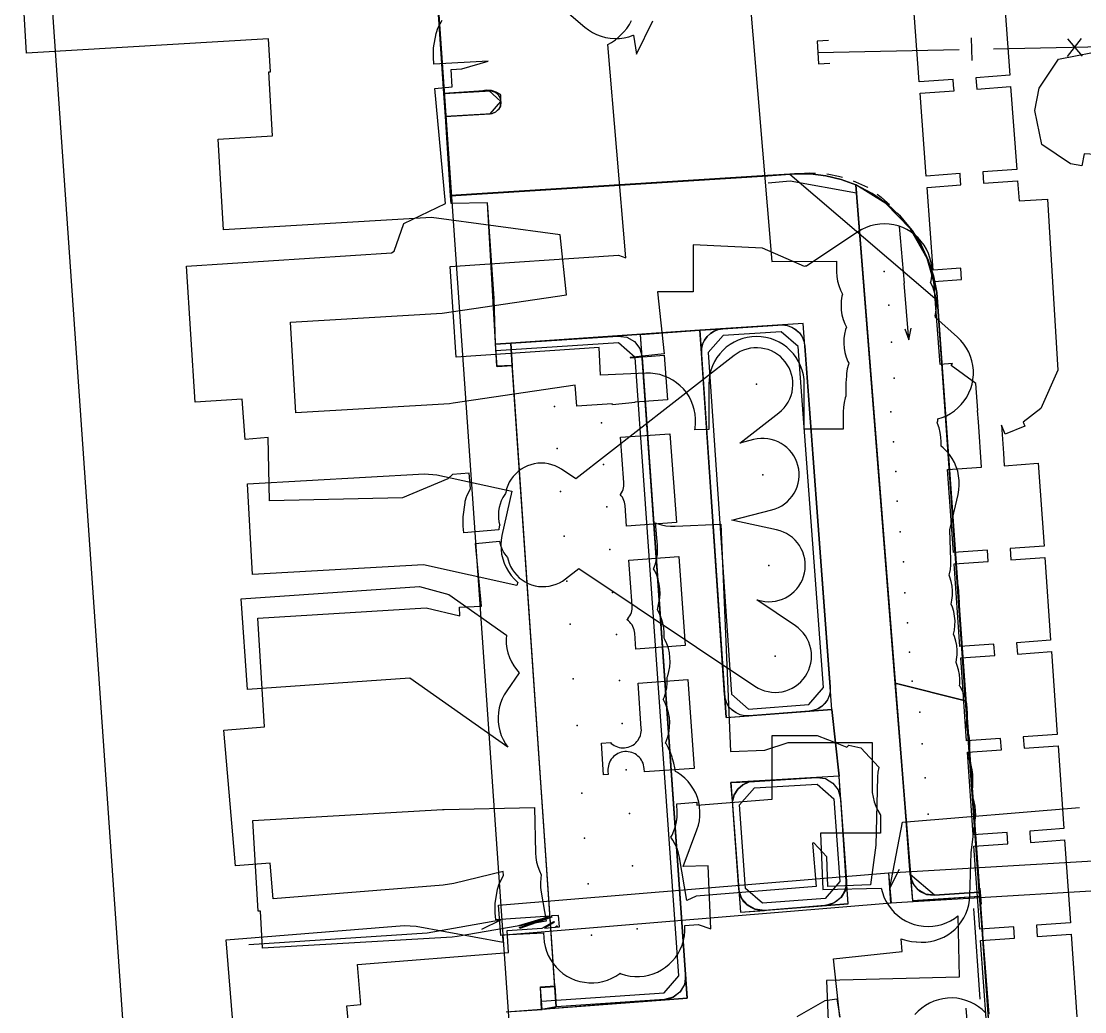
# Model space of a CAD drawing. Header units: metres. Extents: x -3903 to -3714, y 4981 to 6033.
# Drawn here: x -3886.77 to -3839.94, y 5772.69 to 5816.3 of the extents above; entities that cross this region are included whole.
import ezdxf

# ---------------------------------------------------------------- set-up
doc = ezdxf.new("R2010")
doc.units = ezdxf.units.M
for name, color, linetype in [('BOUNDARY', 7, 'Continuous'), ('BUILDING', 7, 'Continuous'), ('BUSH', 7, 'Continuous'), ('CURB', 7, 'Continuous'), ('ELECTR_CABLE', 7, 'Continuous'), ('GAS', 7, 'Continuous'), ('GRASS', 7, 'Continuous'), ('GROUND', 7, 'Continuous'), ('HEAT', 7, 'Continuous'), ('OVERHEAD_POWER_LINE', 7, 'Continuous'), ('ROAD', 7, 'Continuous'), ('SEWER', 7, 'Continuous'), ('SIDEWALK_PATH', 7, 'Continuous'), ('TREE', 7, 'Continuous'), ('WATER_PIPELINE', 7, 'Continuous')]:
    doc.layers.add(name, color=color, linetype=linetype)

msp = doc.modelspace()

# ---------------------------------------------------------------- linework, layer by layer
at = {"layer": 'BOUNDARY'}
msp.add_lwpolyline([(-3865.415, 5772.685), (-3863.828, 5772.786), (-3863.897, 5773.762), (-3863.274, 5773.805), (-3865.15, 5801.141), (-3865.82, 5801.12), (-3866.235, 5808.306), (-3867.838, 5808.28), (-3868.538, 5819.207), (-3865.865, 5819.723), (-3866.555, 5857.112)], dxfattribs=at)
at = {"layer": 'BUILDING'}
msp.add_lwpolyline([(-3868.604, 5819.767), (-3865.064, 5768.899), (-3881.977, 5767.721), (-3885.517, 5818.59)], close=True, dxfattribs=at)
at = {"layer": 'BUSH'}
for p in [(-3848.764, 5805.283), (-3848.57, 5803.795), (-3848.446, 5802.172), (-3848.337, 5800.586), (-3863.281, 5799.334), (-3848.476, 5799.105), (-3861.222, 5798.62), (-3863.166, 5797.497), (-3848.357, 5797.777), (-3861.13, 5796.793), (-3848.261, 5796.485), (-3863.024, 5795.599), (-3848.2, 5795.173), (-3860.977, 5794.92), (-3848.059, 5793.82), (-3862.867, 5793.633), (-3860.846, 5793.039), (-3847.926, 5792.498), (-3862.749, 5791.649), (-3860.74, 5791.151), (-3847.86, 5791.138), (-3862.601, 5789.749), (-3847.749, 5789.816), (-3860.551, 5789.299), (-3847.653, 5788.522), (-3862.459, 5787.346), (-3860.42, 5787.275), (-3847.54, 5787.25), (-3847.201, 5785.879), (-3862.289, 5785.3), (-3860.312, 5785.383), (-3847.098, 5784.492), (-3860.135, 5783.344), (-3846.961, 5782.983), (-3862.088, 5782.32), (-3859.985, 5781.414), (-3846.838, 5781.393), (-3861.972, 5780.335), (-3859.846, 5779.12), (-3861.809, 5778.316), (-3861.66, 5776.062), (-3859.645, 5776.339)]:
    msp.add_point(p, dxfattribs=at)
at = {"layer": 'CURB'}
for points in [[(-3868.098, 5812.111), (-3866.121, 5812.226), (-3865.651, 5812.768), (-3866.184, 5813.248), (-3868.161, 5813.117)], [(-3867.861, 5808.623), (-3853.9, 5809.494), (-3852.929, 5809.577), (-3846.431, 5804.023), (-3844.586, 5777.956), (-3844.205, 5772.576), (-3843.415, 5761.417), (-3841.627, 5736.612), (-3841.49, 5734.714), (-3840.673, 5723.38), (-3839.406, 5705.714), (-3838.057, 5687.717), (-3840.726, 5684.51), (-3861.138, 5682.304)], [(-3853.875, 5809.195), (-3852.903, 5809.278), (-3849.987, 5808.755)], [(-3853.717, 5809.526), (-3853.008, 5809.572)], [(-3852.509, 5809.605), (-3852.482, 5809.606), (-3852.067, 5809.628), (-3851.799, 5809.621)], [(-3851.301, 5809.579), (-3851.211, 5809.57), (-3850.779, 5809.485), (-3850.606, 5809.436)], [(-3850.131, 5809.28), (-3850.026, 5809.24), (-3849.51, 5809.001), (-3849.486, 5808.984)], [(-3863.382, 5808.903), (-3863.14, 5808.918), (-3862.673, 5808.948)], [(-3844.586, 5777.956), (-3846.552, 5777.816), (-3847.62, 5778.737), (-3847.89, 5782.267), (-3848.282, 5787.163), (-3850.014, 5809.097)], [(-3849.081, 5808.691), (-3848.908, 5808.556), (-3848.622, 5808.308), (-3848.541, 5808.229)], [(-3848.192, 5807.872), (-3848.089, 5807.761), (-3847.843, 5807.464), (-3847.74, 5807.324)], [(-3847.455, 5806.913), (-3847.402, 5806.832), (-3847.208, 5806.499), (-3847.104, 5806.296)], [(-3863.855, 5773.161), (-3858.464, 5773.521), (-3857.812, 5774.269), (-3859.728, 5801.492), (-3860.472, 5802.142), (-3865.867, 5801.784)], [(-3845.512, 5791.415), (-3845.47, 5790.706)], [(-3844.557, 5778.133), (-3844.529, 5777.785), (-3844.5, 5777.424)], [(-3844.836, 5777.24), (-3844.554, 5773.25)]]:
    msp.add_lwpolyline(points, dxfattribs=at)
for points in [[(-3854.747, 5786.019), (-3852.088, 5786.218), (-3851.442, 5786.968), (-3852.564, 5801.98), (-3853.308, 5802.626), (-3855.861, 5802.46), (-3856.514, 5801.715), (-3855.497, 5786.67)], [(-3854.485, 5782.549), (-3851.725, 5782.709), (-3850.986, 5782.06), (-3850.725, 5778.419), (-3851.372, 5777.671), (-3854.122, 5777.469), (-3854.872, 5778.116), (-3855.143, 5781.799)]]:
    msp.add_lwpolyline(points, close=True, dxfattribs=at)
at = {"layer": 'ELECTR_CABLE'}
for points in [[(-3852.605, 5772.48), (-3851.374, 5773.182), (-3850.857, 5773.263), (-3850.728, 5772.447), (-3850.999, 5775.022), (-3847.983, 5775.339), (-3848.028, 5775.903), (-3847.974, 5775.882), (-3847.776, 5775.825), (-3847.573, 5775.789), (-3847.368, 5775.772), (-3847.358, 5775.772), (-3847.349, 5775.77), (-3847.143, 5775.755), (-3846.937, 5775.76), (-3846.733, 5775.785), (-3846.532, 5775.83), (-3846.336, 5775.895), (-3846.147, 5775.978), (-3845.968, 5776.079), (-3845.799, 5776.198), (-3845.643, 5776.332), (-3845.501, 5776.482), (-3845.374, 5776.644), (-3845.264, 5776.818), (-3845.171, 5777.002), (-3845.097, 5777.194), (-3845.042, 5777.393), (-3845.006, 5777.596), (-3844.991, 5777.801), (-3844.943, 5779.69), (-3844.756, 5781.119), (-3844.739, 5781.325), (-3844.742, 5781.531), (-3844.766, 5781.736), (-3844.81, 5781.937), (-3844.873, 5782.133), (-3844.881, 5782.153), (-3844.861, 5782.931), (-3844.866, 5783.137), (-3844.891, 5783.341), (-3844.936, 5783.542), (-3845.001, 5783.738), (-3845.08, 5783.918), (-3845.054, 5784.01), (-3845.016, 5784.213), (-3844.999, 5784.418), (-3845.002, 5784.624), (-3845.025, 5784.829), (-3845.068, 5785.03), (-3845.131, 5785.227), (-3845.176, 5785.333), (-3845.152, 5785.423), (-3845.117, 5785.626), (-3845.102, 5785.831), (-3845.108, 5786.037), (-3845.133, 5786.242), (-3845.179, 5786.443), (-3845.244, 5786.638), (-3845.328, 5786.826), (-3845.43, 5787.006), (-3845.453, 5787.038), (-3845.443, 5787.127), (-3845.441, 5787.333), (-3845.46, 5787.539), (-3845.498, 5787.741), (-3845.556, 5787.939), (-3845.607, 5788.064), (-3845.579, 5788.194), (-3845.557, 5788.399), (-3845.555, 5788.605), (-3845.574, 5788.811), (-3845.612, 5789.013), (-3845.67, 5789.211), (-3845.711, 5789.313), (-3845.674, 5789.488), (-3845.652, 5789.693), (-3845.65, 5789.899), (-3845.669, 5790.105), (-3845.707, 5790.307), (-3845.765, 5790.505), (-3845.821, 5790.643), (-3845.785, 5790.811), (-3845.763, 5791.016), (-3845.761, 5791.222), (-3845.78, 5791.428), (-3845.818, 5791.63), (-3845.876, 5791.828), (-3845.911, 5791.915), (-3845.895, 5791.968), (-3845.853, 5792.169), (-3845.83, 5792.374), (-3845.828, 5792.58), (-3845.881, 5793.915), (-3845.518, 5795.466), (-3845.48, 5795.669), (-3845.463, 5795.875), (-3845.467, 5796.081), (-3845.49, 5796.285), (-3845.533, 5796.487), (-3845.596, 5796.683), (-3845.678, 5796.872), (-3845.778, 5797.053), (-3845.895, 5797.222), (-3846.028, 5797.379), (-3846.176, 5797.523), (-3846.266, 5797.595), (-3846.258, 5797.786), (-3846.269, 5797.992), (-3846.3, 5798.196), (-3846.351, 5798.395), (-3846.421, 5798.589), (-3846.436, 5798.619), (-3846.414, 5798.705), (-3846.402, 5798.794), (-3846.219, 5798.85), (-3846.029, 5798.93), (-3845.848, 5799.029), (-3845.677, 5799.144), (-3845.519, 5799.276), (-3845.374, 5799.423), (-3845.244, 5799.583), (-3845.131, 5799.755), (-3845.035, 5799.937), (-3844.957, 5800.128), (-3844.899, 5800.326), (-3844.86, 5800.528), (-3844.841, 5800.733), (-3844.842, 5800.939), (-3844.864, 5801.144), (-3844.905, 5801.346), (-3844.966, 5801.543), (-3845.046, 5801.733), (-3845.144, 5801.914), (-3845.26, 5802.085), (-3845.392, 5802.243), (-3845.538, 5802.388), (-3846.505, 5803.253), (-3846.52, 5803.35), (-3846.509, 5803.395), (-3846.48, 5803.599), (-3846.471, 5803.805), (-3846.482, 5804.01), (-3846.513, 5804.214), (-3846.564, 5804.414), (-3846.634, 5804.607), (-3846.723, 5804.793), (-3846.724, 5804.794), (-3846.705, 5804.868), (-3846.674, 5805.072), (-3846.664, 5805.278), (-3846.673, 5805.484), (-3846.703, 5805.687), (-3846.753, 5805.887), (-3846.822, 5806.082), (-3846.909, 5806.268), (-3847.015, 5806.445), (-3847.137, 5806.611), (-3847.275, 5806.764), (-3847.428, 5806.903), (-3847.593, 5807.026), (-3847.769, 5807.132), (-3847.955, 5807.221), (-3848.149, 5807.291), (-3848.349, 5807.341), (-3848.553, 5807.372), (-3848.759, 5807.383), (-3848.965, 5807.373), (-3849.168, 5807.343), (-3849.368, 5807.294), (-3849.563, 5807.225), (-3849.749, 5807.137), (-3849.926, 5807.032), (-3852.193, 5805.525), (-3852.255, 5805.516), (-3852.285, 5805.508), (-3854.122, 5806.312), (-3857.183, 5806.454), (-3857.183, 5804.396), (-3858.752, 5804.396), (-3858.461, 5801.661), (-3859.953, 5801.503), (-3859.951, 5801.486), (-3858.455, 5801.595), (-3858.313, 5799.638), (-3859.744, 5799.534), (-3859.742, 5799.514), (-3860.736, 5799.409), (-3860.742, 5799.462), (-3862.303, 5799.348), (-3862.37, 5800.273), (-3867.742, 5799.48), (-3867.917, 5799.462), (-3874.678, 5799.067), (-3874.912, 5803.06), (-3868.239, 5803.45), (-3862.76, 5804.259), (-3863.041, 5806.906), (-3868.698, 5807.66), (-3877.869, 5807.124), (-3878.103, 5811.117), (-3875.708, 5811.257), (-3875.872, 5814.071), (-3875.794, 5814.076), (-3875.879, 5815.523), (-3886.533, 5814.897), (-3886.768, 5818.89)], [(-3863.896, 5817.714), (-3861.954, 5816.049), (-3861.791, 5815.922), (-3861.616, 5815.813), (-3861.432, 5815.721), (-3861.239, 5815.647), (-3861.041, 5815.593), (-3860.837, 5815.558), (-3860.632, 5815.544), (-3860.426, 5815.55), (-3860.221, 5815.575), (-3860.02, 5815.621), (-3859.825, 5815.687), (-3859.813, 5815.692), (-3859.68, 5814.858), (-3858.953, 5816.327)], [(-3844.305, 5772.643), (-3844.454, 5772.785), (-3844.616, 5772.912), (-3844.79, 5773.022), (-3844.974, 5773.115), (-3845.167, 5773.189), (-3845.365, 5773.244), (-3845.568, 5773.28), (-3845.774, 5773.295), (-3845.98, 5773.29), (-3846.184, 5773.265), (-3846.385, 5773.22), (-3846.581, 5773.156), (-3846.77, 5773.072), (-3846.949, 5772.971), (-3847.118, 5772.852), (-3847.274, 5772.718), (-3847.416, 5772.569)]]:
    msp.add_lwpolyline(points, dxfattribs=at)
for points in [[(-3858.204, 5798.142), (-3857.92, 5794.228), (-3860.113, 5794.068), (-3860.179, 5794.978), (-3860.188, 5795.056), (-3860.206, 5795.132), (-3860.23, 5795.207), (-3860.262, 5795.279), (-3860.3, 5795.347), (-3860.346, 5795.411), (-3860.384, 5795.456), (-3860.374, 5795.47), (-3860.332, 5795.536), (-3860.296, 5795.606), (-3860.268, 5795.68), (-3860.247, 5795.755), (-3860.233, 5795.832), (-3860.228, 5795.911), (-3860.229, 5795.989), (-3860.374, 5797.984)], [(-3857.811, 5792.732), (-3857.527, 5788.818), (-3859.702, 5788.66), (-3859.753, 5789.357), (-3859.762, 5789.435), (-3859.78, 5789.511), (-3859.804, 5789.586), (-3859.836, 5789.658), (-3859.874, 5789.726), (-3859.92, 5789.79), (-3859.971, 5789.85), (-3860.028, 5789.904), (-3860.089, 5789.952), (-3860.095, 5789.956), (-3860.057, 5789.996), (-3860.009, 5790.058), (-3859.967, 5790.124), (-3859.932, 5790.194), (-3859.903, 5790.267), (-3859.882, 5790.343), (-3859.869, 5790.42), (-3859.863, 5790.499), (-3859.865, 5790.577), (-3860.01, 5792.572)], [(-3857.418, 5787.322), (-3857.133, 5783.407), (-3859.326, 5783.247), (-3859.337, 5783.402), (-3859.346, 5783.48), (-3859.364, 5783.556), (-3859.388, 5783.631), (-3859.42, 5783.703), (-3859.458, 5783.771), (-3859.504, 5783.835), (-3859.555, 5783.895), (-3859.612, 5783.949), (-3859.673, 5783.997), (-3859.74, 5784.039), (-3859.81, 5784.075), (-3859.883, 5784.103), (-3859.959, 5784.124), (-3860.036, 5784.138), (-3860.114, 5784.144), (-3860.193, 5784.142), (-3860.271, 5784.132), (-3860.347, 5784.115), (-3860.422, 5784.09), (-3860.494, 5784.059), (-3860.562, 5784.02), (-3860.626, 5783.975), (-3860.686, 5783.924), (-3860.74, 5783.867), (-3860.788, 5783.805), (-3860.83, 5783.739), (-3860.866, 5783.669), (-3860.894, 5783.596), (-3860.915, 5783.52), (-3860.929, 5783.443), (-3860.935, 5783.364), (-3860.933, 5783.286), (-3860.921, 5783.131), (-3861.123, 5783.117), (-3861.224, 5784.514), (-3860.826, 5784.543), (-3860.785, 5784.504), (-3860.724, 5784.456), (-3860.657, 5784.414), (-3860.587, 5784.379), (-3860.514, 5784.35), (-3860.438, 5784.329), (-3860.361, 5784.316), (-3860.283, 5784.31), (-3860.204, 5784.312), (-3860.126, 5784.321), (-3860.05, 5784.338), (-3859.975, 5784.363), (-3859.903, 5784.395), (-3859.835, 5784.433), (-3859.771, 5784.478), (-3859.711, 5784.53), (-3859.657, 5784.587), (-3859.609, 5784.648), (-3859.567, 5784.715), (-3859.531, 5784.785), (-3859.503, 5784.858), (-3859.482, 5784.934), (-3859.468, 5785.011), (-3859.463, 5785.089), (-3859.464, 5785.168), (-3859.609, 5787.162)], [(-3851.253, 5778.211), (-3851.297, 5779.511), (-3851.868, 5780.124), (-3851.924, 5780.106), (-3851.771, 5778.197), (-3857.054, 5777.774), (-3857.453, 5777.586), (-3857.776, 5779.474), (-3857.82, 5779.675), (-3857.884, 5779.871), (-3857.967, 5780.06), (-3858.069, 5780.239), (-3858.163, 5780.374), (-3858.11, 5780.467), (-3858.027, 5780.655), (-3857.962, 5780.851), (-3857.916, 5781.052), (-3857.891, 5781.256), (-3857.885, 5781.462), (-3857.894, 5781.848), (-3857.025, 5781.911), (-3857.016, 5781.79), (-3853.699, 5782.055), (-3853.699, 5784.857), (-3851.715, 5784.857), (-3851.268, 5784.676), (-3851.259, 5784.672), (-3851.221, 5784.657), (-3850.419, 5784.333), (-3850.323, 5784.422), (-3849.794, 5784.304), (-3849.006, 5783.459), (-3849.009, 5783.445), (-3849.045, 5783.242), (-3849.06, 5783.037), (-3849.136, 5780.017), (-3849.365, 5778.274)], [(-3867.575, 5776.003), (-3867.795, 5775.978), (-3876.141, 5775.491), (-3876.236, 5777.119), (-3876.333, 5777.113), (-3876.566, 5781.106), (-3868.212, 5781.595), (-3868.141, 5781.597), (-3864.175, 5781.688), (-3864.129, 5779.689), (-3864.114, 5779.483), (-3864.079, 5779.28), (-3864.024, 5779.081), (-3863.951, 5778.889), (-3863.867, 5778.722), (-3863.892, 5778.578), (-3863.908, 5778.373), (-3863.903, 5778.167), (-3863.879, 5777.962), (-3863.658, 5776.671)]]:
    msp.add_lwpolyline(points, close=True, dxfattribs=at)
at = {"layer": 'GAS'}
for points in [[(-3844.269, 5772.181), (-3844.525, 5775.828), (-3843.028, 5775.933), (-3843.063, 5776.432), (-3844.56, 5776.327), (-3844.815, 5779.974), (-3843.319, 5780.079), (-3843.354, 5780.578), (-3844.85, 5780.473), (-3845.106, 5784.121), (-3843.609, 5784.225), (-3843.644, 5784.724), (-3845.141, 5784.619), (-3845.396, 5788.267), (-3843.9, 5788.372), (-3843.935, 5788.87), (-3845.431, 5788.766), (-3845.686, 5792.413), (-3844.19, 5792.518), (-3844.225, 5793.017), (-3845.721, 5792.912), (-3845.977, 5796.559), (-3844.481, 5796.664), (-3844.62, 5798.659), (-3844.655, 5799.158), (-3844.652, 5799.158), (-3844.74, 5800.349), (-3845.824, 5801.142), (-3845.754, 5801.237), (-3846.307, 5801.196), (-3846.577, 5804.842), (-3845.368, 5804.932), (-3845.398, 5805.431), (-3846.614, 5805.341), (-3846.884, 5808.987), (-3845.388, 5809.098), (-3845.418, 5809.504), (-3845.425, 5809.597), (-3846.921, 5809.486), (-3847.191, 5813.132), (-3845.695, 5813.243), (-3845.712, 5813.483), (-3845.732, 5813.742), (-3847.228, 5813.631), (-3847.497, 5817.277)], [(-3843.508, 5817.573), (-3843.238, 5813.926), (-3844.734, 5813.816), (-3844.721, 5813.631), (-3844.697, 5813.317), (-3843.202, 5813.428), (-3842.932, 5809.781), (-3844.428, 5809.671), (-3844.391, 5809.172), (-3842.895, 5809.283), (-3842.829, 5808.396), (-3841.575, 5808.472), (-3841.119, 5800.945), (-3841.877, 5799.253), (-3842.647, 5798.646), (-3842.576, 5798.476), (-3843.438, 5798.115), (-3843.608, 5798.523), (-3843.522, 5797.288), (-3843.483, 5796.734), (-3841.987, 5796.839), (-3841.731, 5793.191), (-3843.228, 5793.086), (-3843.193, 5792.588), (-3841.696, 5792.692), (-3841.441, 5789.045), (-3842.937, 5788.94), (-3842.902, 5788.441), (-3841.406, 5788.546), (-3841.15, 5784.899), (-3842.647, 5784.794), (-3842.612, 5784.295), (-3841.115, 5784.4), (-3840.86, 5780.753), (-3842.356, 5780.648), (-3842.349, 5780.547), (-3842.321, 5780.149), (-3840.825, 5780.254), (-3840.569, 5776.606), (-3842.066, 5776.502), (-3842.031, 5776.003), (-3840.535, 5776.108), (-3840.279, 5772.46)], [(-3837.917, 5810.349), (-3839.963, 5810.47), (-3840.07, 5809.931), (-3840.56, 5810.028), (-3841.834, 5810.876), (-3842.136, 5812.377), (-3841.942, 5813.358), (-3841.094, 5814.632), (-3839.593, 5814.933)]]:
    msp.add_lwpolyline(points, dxfattribs=at)
at = {"layer": 'GRASS'}
for points in [[(-3848.282, 5787.163), (-3845.183, 5786.386), (-3846.455, 5804.361), (-3846.87, 5805.856), (-3847.631, 5807.183), (-3848.693, 5808.282), (-3850.014, 5809.097)], [(-3853.454, 5802.917), (-3853.243, 5802.933), (-3853.035, 5802.905), (-3852.837, 5802.834), (-3852.657, 5802.723), (-3852.503, 5802.577), (-3852.385, 5802.404), (-3852.304, 5802.21), (-3852.265, 5802.002), (-3851.143, 5786.99), (-3851.148, 5786.794), (-3851.191, 5786.603), (-3851.269, 5786.425), (-3851.383, 5786.264), (-3851.525, 5786.128), (-3851.69, 5786.023), (-3851.872, 5785.953), (-3852.066, 5785.919), (-3854.724, 5785.72), (-3854.922, 5785.725), (-3855.113, 5785.768), (-3855.292, 5785.848), (-3855.454, 5785.962), (-3855.59, 5786.106), (-3855.694, 5786.272), (-3855.764, 5786.455), (-3855.797, 5786.65), (-3856.813, 5801.695), (-3856.807, 5801.892), (-3856.763, 5802.082), (-3856.683, 5802.26), (-3856.568, 5802.421), (-3856.424, 5802.556), (-3856.258, 5802.659), (-3856.075, 5802.728), (-3855.88, 5802.76)], [(-3860.492, 5802.441), (-3860.1, 5802.389), (-3859.769, 5802.197), (-3859.534, 5801.895), (-3859.429, 5801.513), (-3857.512, 5774.278), (-3857.567, 5773.887), (-3857.761, 5773.558), (-3858.063, 5773.325), (-3858.444, 5773.222), (-3863.21, 5772.904), (-3865.217, 5802.128)], [(-3845.183, 5786.386), (-3848.282, 5787.163), (-3847.603, 5778.573), (-3847.456, 5778.25), (-3847.215, 5778.004), (-3846.905, 5777.853), (-3846.552, 5777.816), (-3844.586, 5777.956)], [(-3851.742, 5783.009), (-3851.352, 5782.954), (-3851.024, 5782.761), (-3850.791, 5782.461), (-3850.687, 5782.082), (-3850.46, 5778.434), (-3850.464, 5778.237), (-3850.507, 5778.046), (-3850.586, 5777.868), (-3850.699, 5777.707), (-3850.842, 5777.571), (-3851.006, 5777.466), (-3851.188, 5777.396), (-3851.382, 5777.362), (-3854.04, 5777.151), (-3854.447, 5777.2), (-3854.794, 5777.392), (-3855.047, 5777.697), (-3855.17, 5778.088), (-3855.455, 5781.956), (-3855.371, 5782.244), (-3855.212, 5782.492), (-3854.99, 5782.686), (-3854.718, 5782.812)]]:
    msp.add_lwpolyline(points, close=True, dxfattribs=at)
at = {"layer": 'GROUND'}
for points in [[(-3847.615, 5778.72), (-3850.014, 5809.097), (-3849.297, 5808.724), (-3848.639, 5808.26), (-3848.049, 5807.713), (-3847.535, 5807.088), (-3847.143, 5806.459), (-3846.831, 5805.79), (-3846.6, 5805.088), (-3846.455, 5804.361), (-3844.447, 5776.181), (-3844.574, 5777.782), (-3844.577, 5777.782), (-3844.586, 5777.956), (-3846.552, 5777.816), (-3846.944, 5777.867), (-3847.276, 5778.057), (-3847.512, 5778.357)], [(-3865.15, 5801.141), (-3865.217, 5802.128), (-3856.881, 5802.695), (-3859.498, 5802.507), (-3860.492, 5802.441), (-3860.1, 5802.389), (-3859.769, 5802.197), (-3859.534, 5801.895), (-3859.429, 5801.513), (-3857.443, 5773.289), (-3863.717, 5772.81), (-3863.21, 5772.904), (-3863.275, 5773.825), (-3863.275, 5773.825)], [(-3856.075, 5802.728), (-3855.88, 5802.76), (-3853.232, 5802.931), (-3853.035, 5802.905), (-3852.837, 5802.835), (-3852.657, 5802.724), (-3852.503, 5802.577), (-3852.384, 5802.404), (-3852.304, 5802.21), (-3852.265, 5802.002), (-3851.143, 5786.99), (-3851.147, 5786.795), (-3851.189, 5786.607), (-3851.266, 5786.43), (-3851.378, 5786.27), (-3851.519, 5786.135), (-3851.682, 5786.032), (-3851.862, 5785.962), (-3852.054, 5785.928), (-3851.069, 5785.996), (-3854.729, 5785.72), (-3854.922, 5785.725), (-3855.113, 5785.768), (-3855.292, 5785.847), (-3855.453, 5785.961), (-3855.589, 5786.104), (-3855.693, 5786.27), (-3855.763, 5786.453), (-3855.796, 5786.648), (-3855.729, 5785.645), (-3856.813, 5801.695), (-3856.807, 5801.892), (-3856.763, 5802.082), (-3856.683, 5802.26), (-3856.568, 5802.421), (-3856.424, 5802.556), (-3856.258, 5802.659)], [(-3854.245, 5777.152), (-3854.444, 5777.194), (-3854.631, 5777.273), (-3854.801, 5777.388), (-3854.945, 5777.534), (-3855.056, 5777.704), (-3855.132, 5777.892), (-3855.171, 5778.094), (-3855.455, 5781.956), (-3855.371, 5782.244), (-3855.212, 5782.492), (-3854.99, 5782.686), (-3854.718, 5782.812), (-3855.516, 5782.79), (-3851.742, 5783.009), (-3851.352, 5782.954), (-3851.024, 5782.761), (-3850.791, 5782.461), (-3850.687, 5782.082), (-3850.426, 5778.441), (-3850.477, 5778.047), (-3850.667, 5777.715), (-3850.968, 5777.479), (-3851.35, 5777.372), (-3850.355, 5777.445), (-3854.04, 5777.151)]]:
    msp.add_lwpolyline(points, close=True, dxfattribs=at)
at = {"layer": 'HEAT'}
for points in [[(-3854.763, 5818.167), (-3853.712, 5805.725), (-3850.867, 5805.742), (-3850.864, 5805.27), (-3850.852, 5805.064), (-3850.821, 5804.861), (-3850.77, 5804.661), (-3850.699, 5804.468), (-3850.611, 5804.283), (-3850.633, 5804.192), (-3850.662, 5803.988), (-3850.671, 5803.782), (-3850.659, 5803.577), (-3850.628, 5803.373), (-3850.577, 5803.173), (-3850.506, 5802.98), (-3850.436, 5802.834), (-3850.47, 5802.733), (-3850.515, 5802.531), (-3850.54, 5802.327), (-3850.545, 5802.121), (-3850.53, 5801.915), (-3850.495, 5801.712), (-3850.44, 5801.514), (-3850.366, 5801.321), (-3850.328, 5801.246), (-3850.346, 5801.195), (-3850.396, 5800.995), (-3850.427, 5800.792), (-3850.434, 5800.644), (-3850.448, 5800.552), (-3850.458, 5800.346), (-3850.458, 5799.792), (-3850.485, 5799.715), (-3850.535, 5799.515), (-3850.566, 5799.312), (-3850.576, 5799.106), (-3850.576, 5798.346), (-3852.289, 5798.346), (-3852.289, 5800.325), (-3852.299, 5800.531), (-3852.329, 5800.734), (-3852.379, 5800.934), (-3852.449, 5801.128), (-3852.537, 5801.315), (-3852.643, 5801.491), (-3852.765, 5801.657), (-3852.904, 5801.81), (-3853.057, 5801.948), (-3853.222, 5802.071), (-3853.399, 5802.177), (-3853.585, 5802.265), (-3853.779, 5802.334), (-3853.979, 5802.384), (-3854.183, 5802.415), (-3854.389, 5802.425), (-3854.595, 5802.415), (-3854.798, 5802.384), (-3854.998, 5802.334), (-3855.192, 5802.265), (-3855.379, 5802.177), (-3855.555, 5802.071), (-3855.721, 5801.948), (-3855.874, 5801.81), (-3856.012, 5801.657), (-3856.135, 5801.491), (-3856.241, 5801.315), (-3856.329, 5801.128), (-3856.398, 5800.934), (-3856.448, 5800.734), (-3856.479, 5800.531), (-3856.489, 5800.325), (-3856.489, 5798.334), (-3857.112, 5798.307), (-3857.095, 5798.389), (-3857.074, 5798.594), (-3857.072, 5798.8), (-3857.092, 5799.005), (-3857.131, 5799.208), (-3857.189, 5799.405), (-3857.267, 5799.596), (-3857.363, 5799.778), (-3857.477, 5799.95), (-3857.607, 5800.111), (-3857.752, 5800.257), (-3857.91, 5800.389), (-3858.081, 5800.504), (-3858.262, 5800.602), (-3858.452, 5800.682), (-3858.649, 5800.743), (-3858.851, 5800.785), (-3859.056, 5800.806), (-3859.262, 5800.807), (-3861.26, 5800.72), (-3861.313, 5801.937), (-3867.618, 5801.515), (-3867.885, 5805.506), (-3860.468, 5806.003), (-3860.149, 5805.887), (-3860.941, 5815.274), (-3860.773, 5815.368), (-3860.604, 5815.486), (-3860.447, 5815.619), (-3860.304, 5815.768), (-3860.3, 5815.773), (-3860.239, 5815.833), (-3860.106, 5815.991), (-3859.99, 5816.161), (-3859.891, 5816.341)], [(-3877.423, 5771.875), (-3877.742, 5775.862), (-3869.902, 5776.488), (-3869.381, 5776.462), (-3865.541, 5775.755), (-3865.556, 5776.076), (-3863.768, 5776.16), (-3863.758, 5775.963), (-3863.739, 5775.758), (-3863.699, 5775.555), (-3863.639, 5775.358), (-3863.561, 5775.168), (-3863.464, 5774.986), (-3863.35, 5774.814), (-3863.219, 5774.654), (-3863.074, 5774.508), (-3862.915, 5774.377), (-3862.744, 5774.263), (-3862.562, 5774.165), (-3862.372, 5774.086), (-3862.175, 5774.026), (-3861.973, 5773.985), (-3861.768, 5773.964), (-3861.562, 5773.964), (-3861.357, 5773.984), (-3861.154, 5774.024), (-3860.957, 5774.083), (-3860.767, 5774.162), (-3860.585, 5774.258), (-3860.413, 5774.373), (-3860.402, 5774.382), (-3860.356, 5774.363), (-3860.159, 5774.303), (-3859.957, 5774.262), (-3859.752, 5774.241), (-3859.546, 5774.241), (-3859.341, 5774.261), (-3859.138, 5774.301), (-3858.941, 5774.36), (-3858.751, 5774.439), (-3858.569, 5774.535), (-3858.397, 5774.65), (-3858.237, 5774.78), (-3858.091, 5774.926), (-3857.96, 5775.085), (-3857.846, 5775.256), (-3857.748, 5775.437), (-3857.669, 5775.628), (-3857.609, 5775.825), (-3857.568, 5776.027), (-3857.548, 5776.232), (-3857.547, 5776.438), (-3857.549, 5776.485), (-3856.966, 5776.525), (-3856.406, 5776.336), (-3856.52, 5779.12), (-3857.617, 5779.085), (-3857.013, 5780.702), (-3856.951, 5780.898), (-3856.908, 5781.1), (-3856.885, 5781.304), (-3856.882, 5781.51), (-3856.899, 5781.716), (-3856.937, 5781.918), (-3856.994, 5782.116), (-3857.07, 5782.308), (-3857.165, 5782.491), (-3857.277, 5782.664), (-3857.405, 5782.825), (-3857.549, 5782.973), (-3857.706, 5783.106), (-3857.876, 5783.223), (-3857.961, 5783.27), (-3857.981, 5783.43), (-3858.026, 5783.631), (-3858.091, 5783.827), (-3858.096, 5783.838), (-3858.111, 5783.906), (-3858.176, 5784.101), (-3858.26, 5784.29), (-3858.362, 5784.469), (-3858.399, 5784.522), (-3858.348, 5784.639), (-3858.284, 5784.835), (-3858.241, 5785.037), (-3858.217, 5785.241), (-3858.213, 5785.447), (-3858.229, 5785.653), (-3858.266, 5785.856), (-3858.322, 5786.054), (-3858.397, 5786.246), (-3858.491, 5786.429), (-3858.496, 5786.439), (-3858.447, 5786.557), (-3858.386, 5786.754), (-3858.344, 5786.956), (-3858.323, 5787.161), (-3858.322, 5787.367), (-3858.326, 5787.415), (-3858.303, 5787.476), (-3858.248, 5787.675), (-3858.213, 5787.878), (-3858.198, 5788.083), (-3858.203, 5788.289), (-3858.229, 5788.494), (-3858.274, 5788.695), (-3858.339, 5788.89), (-3858.423, 5789.079), (-3858.458, 5789.141), (-3858.454, 5789.184), (-3858.453, 5789.39), (-3858.472, 5789.595), (-3858.511, 5789.797), (-3858.57, 5789.995), (-3858.647, 5790.186), (-3858.743, 5790.368), (-3858.757, 5790.388), (-3858.688, 5790.702), (-3858.654, 5790.905), (-3858.64, 5791.111), (-3858.646, 5791.317), (-3858.673, 5791.521), (-3858.719, 5791.722), (-3858.785, 5791.917), (-3858.869, 5792.105), (-3858.923, 5792.198), (-3858.911, 5792.222), (-3858.84, 5792.416), (-3858.789, 5792.616), (-3858.757, 5792.819), (-3858.746, 5793.025), (-3858.755, 5793.231), (-3858.845, 5794.219), (-3858.777, 5794.19), (-3858.58, 5794.129), (-3858.378, 5794.088), (-3858.173, 5794.067), (-3857.967, 5794.065), (-3855.969, 5794.152), (-3855.535, 5784.155), (-3854.026, 5784.204), (-3853.004, 5784.547), (-3849.302, 5784.547), (-3849.302, 5782.547), (-3849.292, 5782.341), (-3849.261, 5782.137), (-3849.211, 5781.937), (-3849.142, 5781.743), (-3849.054, 5781.557), (-3848.948, 5781.38), (-3848.938, 5781.366), (-3848.938, 5780.547), (-3851.575, 5780.547), (-3851.473, 5778.065), (-3848.895, 5778.128), (-3848.847, 5777.937), (-3848.778, 5777.743), (-3848.69, 5777.557), (-3848.584, 5777.38), (-3848.461, 5777.215), (-3848.323, 5777.062), (-3848.17, 5776.923), (-3848.004, 5776.801), (-3847.828, 5776.695), (-3847.641, 5776.607), (-3847.447, 5776.537), (-3847.247, 5776.487), (-3847.044, 5776.457), (-3846.838, 5776.447), (-3846.632, 5776.457), (-3846.428, 5776.487), (-3846.228, 5776.537), (-3846.034, 5776.607), (-3845.848, 5776.695), (-3845.671, 5776.801), (-3845.527, 5776.907), (-3845.462, 5774.211), (-3851.309, 5774.068), (-3851.03, 5767.275)]]:
    msp.add_lwpolyline(points, dxfattribs=at)
for points in [[(-3869.057, 5792.362), (-3876.583, 5791.945), (-3876.804, 5795.939), (-3869.007, 5796.371), (-3868.469, 5796.328), (-3865.172, 5795.607), (-3865.599, 5793.653), (-3865.633, 5793.45), (-3865.647, 5793.244), (-3865.641, 5793.038), (-3865.615, 5792.834), (-3865.568, 5792.633), (-3865.503, 5792.437), (-3865.418, 5792.25), (-3865.315, 5792.071), (-3865.196, 5791.903), (-3865.06, 5791.748), (-3864.91, 5791.606), (-3864.908, 5791.605), (-3864.94, 5791.461)], [(-3869.655, 5787.376), (-3876.805, 5786.877), (-3877.084, 5790.867), (-3869.225, 5791.416), (-3867.936, 5791.057), (-3865.403, 5789.277), (-3865.415, 5789.099), (-3865.409, 5788.893), (-3865.383, 5788.688), (-3865.336, 5788.487), (-3865.271, 5788.292), (-3865.186, 5788.104), (-3865.083, 5787.925), (-3864.964, 5787.758), (-3864.838, 5787.613), (-3865.392, 5786.824), (-3865.502, 5786.65), (-3865.595, 5786.466), (-3865.669, 5786.274), (-3865.723, 5786.075), (-3865.759, 5785.872), (-3865.773, 5785.666), (-3865.768, 5785.46), (-3865.743, 5785.256), (-3865.697, 5785.055), (-3865.633, 5784.859), (-3865.549, 5784.671), (-3865.447, 5784.492), (-3865.345, 5784.346)]]:
    msp.add_lwpolyline(points, close=True, dxfattribs=at)
at = {"layer": 'OVERHEAD_POWER_LINE'}
for points in [[(-3848.111, 5807.26), (-3847.89, 5804.77)], [(-3847.678, 5802.279), (-3847.89, 5804.77)], [(-3847.854, 5802.765), (-3847.678, 5802.279), (-3847.587, 5802.789)], [(-3845.176, 5772.853), (-3844.964, 5770.362)]]:
    msp.add_lwpolyline(points, dxfattribs=at)
at = {"layer": 'ROAD'}
msp.add_lwpolyline([(-3841.628, 5736.618), (-3846.456, 5804.36), (-3846.456, 5804.361), (-3846.601, 5805.087), (-3846.601, 5805.088), (-3846.831, 5805.789), (-3846.831, 5805.79), (-3847.143, 5806.459), (-3847.144, 5806.46), (-3847.535, 5807.088), (-3847.536, 5807.089), (-3848.049, 5807.712), (-3848.05, 5807.713), (-3848.639, 5808.26), (-3848.64, 5808.261), (-3849.297, 5808.724), (-3849.298, 5808.725), (-3850.014, 5809.097), (-3850.015, 5809.097), (-3850.663, 5809.337), (-3850.664, 5809.337), (-3851.334, 5809.5), (-3851.335, 5809.501), (-3852.018, 5809.586), (-3852.019, 5809.586), (-3852.71, 5809.592), (-3852.711, 5809.592), (-3852.714, 5809.592), (-3852.929, 5809.577), (-3853.902, 5809.514), (-3867.86, 5808.624), (-3867.861, 5808.624), (-3867.861, 5808.625), (-3868.094, 5812.111), (-3868.094, 5812.112), (-3868.093, 5812.112), (-3866.029, 5812.24), (-3866.025, 5812.241), (-3865.869, 5812.312), (-3865.866, 5812.314), (-3865.747, 5812.43), (-3865.745, 5812.432), (-3865.671, 5812.582), (-3865.67, 5812.585), (-3865.651, 5812.756), (-3865.651, 5812.757), (-3865.65, 5812.757), (-3865.648, 5812.759), (-3865.646, 5812.762), (-3865.645, 5812.766), (-3865.657, 5813.065), (-3865.657, 5813.068), (-3865.659, 5813.071), (-3865.662, 5813.073), (-3865.852, 5813.185), (-3865.854, 5813.186), (-3866.066, 5813.251), (-3866.069, 5813.251), (-3866.29, 5813.265), (-3866.292, 5813.265), (-3866.515, 5813.227), (-3868.16, 5813.117), (-3868.161, 5813.117), (-3868.161, 5813.118), (-3868.427, 5817.038)], dxfattribs=at)
at = {"layer": 'SEWER'}
msp.add_lwpolyline([(-3871.864, 5766.976), (-3872.436, 5772.948), (-3871.817, 5773.008), (-3871.958, 5774.772), (-3865.307, 5775.304), (-3865.373, 5776.262), (-3863.824, 5776.368), (-3863.315, 5776.668), (-3863.303, 5776.651), (-3863.294, 5776.633), (-3863.733, 5776.375), (-3863.26, 5776.407), (-3863.181, 5776.475), (-3863.169, 5776.465), (-3863.158, 5776.449), (-3863.202, 5776.411), (-3863.06, 5776.421), (-3863.113, 5776.929), (-3863.418, 5776.908), (-3863.417, 5776.903), (-3863.418, 5776.903), (-3863.415, 5776.894), (-3863.414, 5776.89), (-3863.413, 5776.887), (-3863.402, 5776.854), (-3864.816, 5776.354), (-3864.83, 5776.395), (-3863.571, 5776.84), (-3864.849, 5776.451), (-3864.857, 5776.48), (-3863.481, 5776.899), (-3865.874, 5776.735), (-3865.895, 5777.044), (-3865.898, 5777.416), (-3865.896, 5777.453), (-3865.793, 5778.081), (-3865.78, 5778.128), (-3865.719, 5778.323), (-3865.708, 5778.356), (-3865.539, 5778.683), (-3865.551, 5778.864), (-3867.726, 5778.341), (-3868.183, 5778.268), (-3875.677, 5777.656), (-3875.806, 5779.236), (-3877.335, 5779.107), (-3877.841, 5785.085), (-3876.051, 5785.237), (-3876.345, 5790.018), (-3868.932, 5790.473), (-3867.453, 5790.125), (-3867.468, 5790.504), (-3866.507, 5790.543), (-3866.762, 5793.309), (-3865.712, 5793.405), (-3865.697, 5793.334), (-3865.65, 5793.184), (-3865.589, 5793.039), (-3865.513, 5792.901), (-3865.425, 5792.772), (-3865.356, 5792.689), (-3865.333, 5792.584), (-3865.284, 5792.435), (-3865.22, 5792.291), (-3865.143, 5792.154), (-3865.053, 5792.026), (-3864.95, 5791.907), (-3864.837, 5791.798), (-3864.713, 5791.702), (-3864.581, 5791.617), (-3864.441, 5791.547), (-3864.294, 5791.49), (-3864.143, 5791.448), (-3863.988, 5791.421), (-3863.832, 5791.409), (-3863.675, 5791.413), (-3863.519, 5791.432), (-3863.365, 5791.466), (-3863.216, 5791.515), (-3863.073, 5791.578), (-3862.936, 5791.656), (-3862.807, 5791.746), (-3862.209, 5792.211), (-3854.459, 5787.023), (-3854.324, 5786.942), (-3854.182, 5786.875), (-3854.035, 5786.822), (-3853.882, 5786.784), (-3853.727, 5786.761), (-3853.57, 5786.753), (-3853.413, 5786.76), (-3853.258, 5786.783), (-3853.106, 5786.821), (-3852.958, 5786.874), (-3852.816, 5786.941), (-3852.681, 5787.022), (-3852.555, 5787.115), (-3852.438, 5787.22), (-3852.333, 5787.337), (-3852.239, 5787.463), (-3852.158, 5787.597), (-3852.091, 5787.739), (-3852.038, 5787.887), (-3852, 5788.039), (-3851.977, 5788.195), (-3851.969, 5788.351), (-3851.976, 5788.508), (-3851.999, 5788.664), (-3852.037, 5788.816), (-3852.09, 5788.964), (-3852.157, 5789.106), (-3852.238, 5789.241), (-3852.331, 5789.367), (-3852.436, 5789.483), (-3852.553, 5789.589), (-3852.679, 5789.682), (-3854.383, 5790.823), (-3854.177, 5790.779), (-3854.022, 5790.754), (-3853.865, 5790.744), (-3853.708, 5790.749), (-3853.552, 5790.77), (-3853.4, 5790.806), (-3853.251, 5790.857), (-3853.108, 5790.922), (-3852.972, 5791.001), (-3852.845, 5791.092), (-3852.727, 5791.196), (-3852.62, 5791.311), (-3852.524, 5791.436), (-3852.442, 5791.569), (-3852.373, 5791.71), (-3852.318, 5791.857), (-3852.277, 5792.009), (-3852.252, 5792.164), (-3852.242, 5792.321), (-3852.247, 5792.477), (-3852.268, 5792.633), (-3852.304, 5792.786), (-3852.355, 5792.935), (-3852.42, 5793.077), (-3852.499, 5793.213), (-3852.59, 5793.341), (-3852.694, 5793.459), (-3852.809, 5793.566), (-3852.934, 5793.661), (-3853.067, 5793.744), (-3853.208, 5793.813), (-3853.355, 5793.868), (-3853.507, 5793.908), (-3855.475, 5794.33), (-3853.714, 5794.786), (-3853.565, 5794.833), (-3853.42, 5794.894), (-3853.282, 5794.969), (-3853.152, 5795.057), (-3853.032, 5795.158), (-3852.922, 5795.27), (-3852.823, 5795.392), (-3852.737, 5795.523), (-3852.664, 5795.662), (-3852.605, 5795.808), (-3852.561, 5795.959), (-3852.531, 5796.113), (-3852.517, 5796.269), (-3852.518, 5796.426), (-3852.535, 5796.582), (-3852.567, 5796.736), (-3852.614, 5796.886), (-3852.675, 5797.031), (-3852.75, 5797.168), (-3852.838, 5797.298), (-3852.939, 5797.419), (-3853.051, 5797.529), (-3853.173, 5797.628), (-3853.304, 5797.714), (-3853.443, 5797.787), (-3853.589, 5797.846), (-3853.74, 5797.89), (-3853.894, 5797.919), (-3854.05, 5797.933), (-3854.207, 5797.932), (-3854.363, 5797.915), (-3854.517, 5797.884), (-3855.122, 5797.727), (-3853.406, 5799.062), (-3853.287, 5799.164), (-3853.179, 5799.278), (-3853.082, 5799.402), (-3852.998, 5799.534), (-3852.927, 5799.674), (-3852.87, 5799.821), (-3852.828, 5799.972), (-3852.801, 5800.127), (-3852.789, 5800.283), (-3852.793, 5800.44), (-3852.812, 5800.596), (-3852.846, 5800.749), (-3852.895, 5800.899), (-3852.959, 5801.042), (-3853.036, 5801.179), (-3853.126, 5801.307), (-3853.228, 5801.426), (-3853.342, 5801.535), (-3853.466, 5801.632), (-3853.598, 5801.716), (-3853.738, 5801.787), (-3853.885, 5801.843), (-3854.036, 5801.885), (-3854.191, 5801.912), (-3854.347, 5801.924), (-3854.504, 5801.921), (-3854.66, 5801.902), (-3854.813, 5801.867), (-3854.963, 5801.818), (-3855.106, 5801.755), (-3855.243, 5801.678), (-3855.371, 5801.587), (-3862.35, 5796.156), (-3862.977, 5796.576), (-3863.111, 5796.657), (-3863.253, 5796.724), (-3863.401, 5796.777), (-3863.553, 5796.815), (-3863.709, 5796.838), (-3863.865, 5796.846), (-3864.022, 5796.839), (-3864.178, 5796.816), (-3864.33, 5796.778), (-3864.478, 5796.725), (-3864.62, 5796.658), (-3864.755, 5796.577), (-3864.881, 5796.484), (-3864.997, 5796.379), (-3865.103, 5796.262), (-3865.196, 5796.136), (-3865.277, 5796.002), (-3865.344, 5795.86), (-3865.397, 5795.712), (-3865.436, 5795.56), (-3865.444, 5795.505), (-3865.478, 5795.46), (-3865.56, 5795.327), (-3865.63, 5795.186), (-3865.685, 5795.039), (-3865.725, 5794.887), (-3865.75, 5794.732), (-3865.76, 5794.576), (-3865.755, 5794.419), (-3865.734, 5794.263), (-3865.7, 5794.12), (-3865.703, 5794.111), (-3865.732, 5793.957), (-3865.736, 5793.911), (-3867.275, 5793.77), (-3867.303, 5794.078), (-3867.314, 5794.451), (-3867.313, 5794.488), (-3867.225, 5795.117), (-3867.214, 5795.165), (-3867.157, 5795.361), (-3867.147, 5795.395), (-3866.985, 5795.726), (-3867.048, 5796.405), (-3867.773, 5796.352), (-3867.986, 5796.149), (-3869.987, 5795.321), (-3875.833, 5795.187), (-3875.897, 5797.972), (-3876.906, 5797.894), (-3877.042, 5799.66), (-3879.109, 5799.526), (-3879.499, 5805.513), (-3870.468, 5806.101), (-3870.342, 5806.173), (-3869.921, 5807.403), (-3868.09, 5808.277), (-3868.553, 5813.346), (-3867.79, 5813.415), (-3867.842, 5814.175), (-3867.374, 5814.207), (-3866.204, 5814.547), (-3868.599, 5814.414), (-3868.616, 5814.723), (-3868.614, 5815.096), (-3868.611, 5815.133), (-3868.5, 5815.759), (-3868.487, 5815.805), (-3868.423, 5816), (-3868.411, 5816.033), (-3868.238, 5816.358)], dxfattribs=at)
at = {"layer": 'SIDEWALK_PATH'}
for points in [[(-3866.06, 5812.233), (-3868.094, 5812.112), (-3868.161, 5813.117), (-3866.07, 5813.243), (-3865.901, 5813.182), (-3865.766, 5813.07), (-3865.676, 5812.92), (-3865.643, 5812.743), (-3865.672, 5812.565), (-3865.759, 5812.412), (-3865.891, 5812.297)], [(-3856.813, 5801.695), (-3856.881, 5802.695), (-3855.88, 5802.76), (-3856.075, 5802.728), (-3856.258, 5802.659), (-3856.424, 5802.556), (-3856.568, 5802.421), (-3856.683, 5802.26), (-3856.763, 5802.082), (-3856.807, 5801.892)], [(-3852.265, 5802.002), (-3852.339, 5802.989), (-3853.454, 5802.917), (-3853.243, 5802.933), (-3853.035, 5802.905), (-3852.837, 5802.835), (-3852.657, 5802.724), (-3852.503, 5802.577), (-3852.384, 5802.404), (-3852.304, 5802.21)], [(-3859.429, 5801.513), (-3859.498, 5802.507), (-3860.492, 5802.441), (-3860.1, 5802.389), (-3859.769, 5802.197), (-3859.534, 5801.895)], [(-3865.15, 5801.13), (-3865.817, 5801.085), (-3865.887, 5802.082), (-3865.217, 5802.128)], [(-3852.054, 5785.928), (-3851.069, 5785.996), (-3851.143, 5786.99), (-3851.147, 5786.795), (-3851.189, 5786.607), (-3851.266, 5786.43), (-3851.378, 5786.27), (-3851.519, 5786.135), (-3851.682, 5786.032), (-3851.862, 5785.962)], [(-3855.796, 5786.648), (-3855.729, 5785.645), (-3854.724, 5785.72), (-3854.922, 5785.725), (-3855.113, 5785.768), (-3855.292, 5785.847), (-3855.453, 5785.961), (-3855.589, 5786.104), (-3855.693, 5786.27), (-3855.763, 5786.453)], [(-3850.687, 5782.082), (-3850.757, 5783.066), (-3851.742, 5783.009), (-3851.352, 5782.954), (-3851.024, 5782.761), (-3850.791, 5782.461)], [(-3855.455, 5781.956), (-3855.516, 5782.79), (-3854.718, 5782.812), (-3854.99, 5782.686), (-3855.212, 5782.492), (-3855.371, 5782.244)], [(-3851.35, 5777.372), (-3850.355, 5777.445), (-3850.426, 5778.441), (-3850.477, 5778.047), (-3850.667, 5777.715), (-3850.968, 5777.479)], [(-3844.577, 5777.781), (-3844.586, 5777.956), (-3846.552, 5777.816), (-3846.944, 5777.867), (-3847.276, 5778.057), (-3847.512, 5778.357), (-3847.62, 5778.737), (-3847.525, 5777.575)], [(-3855.171, 5778.094), (-3855.095, 5777.067), (-3854.04, 5777.151), (-3854.245, 5777.152), (-3854.444, 5777.194), (-3854.631, 5777.273), (-3854.801, 5777.388), (-3854.945, 5777.534), (-3855.056, 5777.704), (-3855.132, 5777.892)], [(-3858.438, 5773.215), (-3857.443, 5773.289), (-3857.514, 5774.284), (-3857.564, 5773.891), (-3857.755, 5773.559), (-3858.056, 5773.322)], [(-3863.21, 5772.904), (-3863.855, 5772.784), (-3863.898, 5773.784), (-3863.275, 5773.825)]]:
    msp.add_lwpolyline(points, close=True, dxfattribs=at)
msp.add_lwpolyline([(-3865.415, 5772.68), (-3857.443, 5773.289), (-3859.498, 5802.507), (-3856.881, 5802.695), (-3855.729, 5785.645), (-3851.069, 5785.996), (-3850.757, 5783.066), (-3855.516, 5782.79), (-3855.095, 5777.067), (-3850.355, 5777.445), (-3850.757, 5783.066), (-3851.069, 5785.996), (-3852.339, 5802.989), (-3856.881, 5802.695), (-3865.217, 5802.128), (-3865.888, 5802.083), (-3865.948, 5804.09), (-3866.235, 5808.306), (-3867.838, 5808.28), (-3867.861, 5808.623), (-3853.902, 5809.514), (-3852.711, 5809.592), (-3852.019, 5809.586), (-3851.334, 5809.5), (-3850.664, 5809.337), (-3850.014, 5809.097), (-3847.525, 5777.589), (-3844.574, 5777.782), (-3844.162, 5772.579)], dxfattribs=at)
at = {"layer": 'TREE'}
for p in [(-3854.389, 5800.325), (-3854.116, 5796.334), (-3853.842, 5792.344), (-3853.569, 5788.353)]:
    msp.add_point(p, dxfattribs=at)
at = {"layer": 'WATER_PIPELINE'}
for points in [[(-3851.225, 5815.454), (-3851.724, 5815.422), (-3851.66, 5814.424), (-3851.161, 5814.456)], [(-3844.932, 5815.567), (-3844.91, 5814.57)], [(-3840.102, 5815.551), (-3840.707, 5814.754)], [(-3840.702, 5815.536), (-3840.057, 5814.77)], [(-3851.692, 5814.923), (-3845.462, 5815.058)], [(-3843.963, 5815.091), (-3837.733, 5815.226)], [(-3848.52, 5778.138), (-3847.956, 5781.033), (-3840.167, 5781.678)], [(-3835.83, 5779.558), (-3835.752, 5778.23), (-3848.481, 5777.474), (-3848.559, 5778.802), (-3835.83, 5779.558)], [(-3848.575, 5778.801), (-3848.465, 5777.475), (-3865.648, 5776.052), (-3865.758, 5777.378), (-3848.575, 5778.801)], [(-3848.52, 5778.138), (-3848.102, 5778.974)], [(-3865.665, 5776.718), (-3868.895, 5776.154), (-3876.75, 5775.638)], [(-3865.665, 5776.718), (-3866.508, 5776.317)]]:
    msp.add_lwpolyline(points, dxfattribs=at)

doc.saveas('drawing.dxf')
